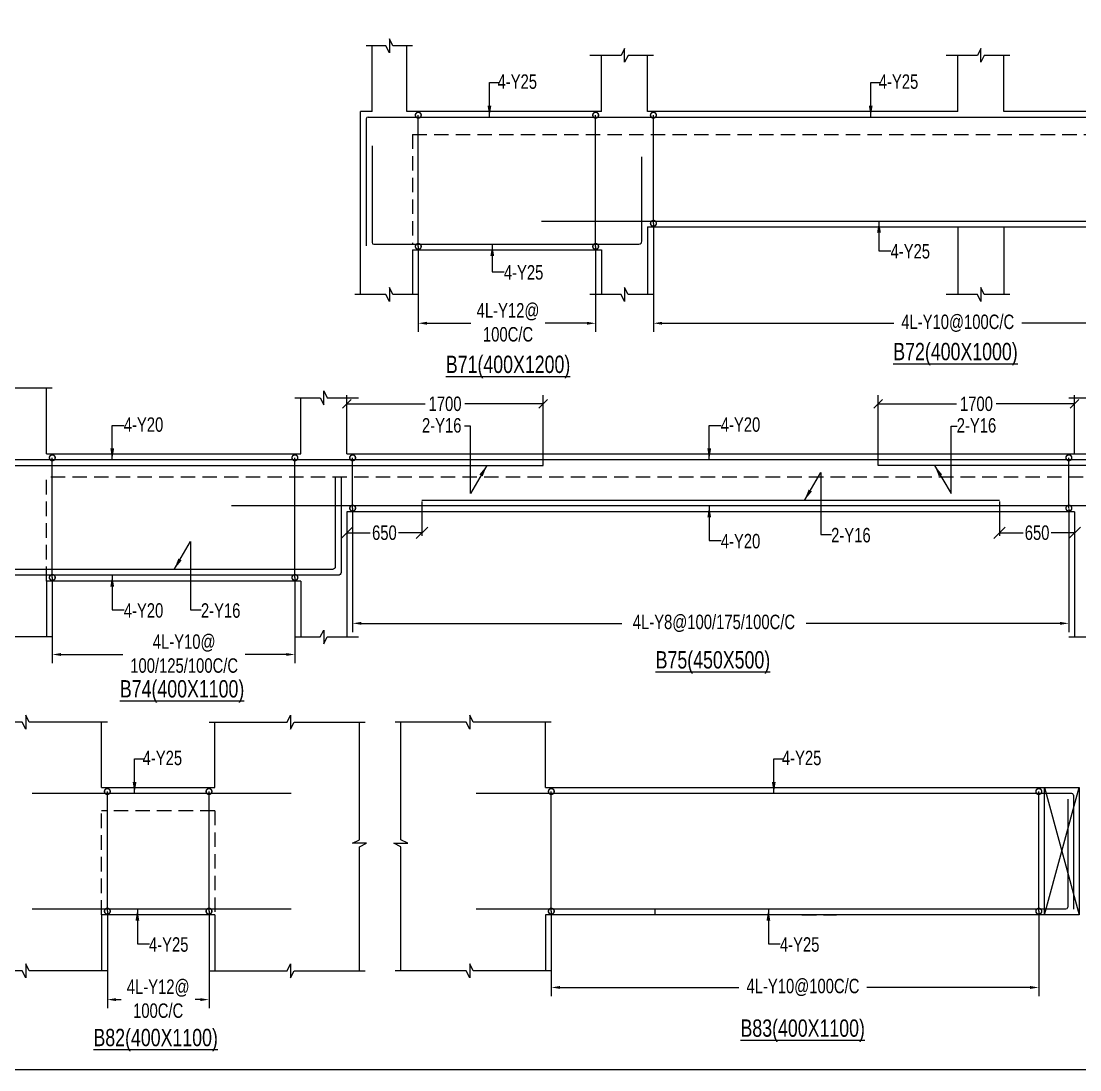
# Model space of a CAD drawing. Header units: millimetres. Extents: x 31347440 to 31744305, y -21457036 to -21063618.
# Drawn here: x 31663781 to 31672945, y -21150568 to -21141489 of the extents above; entities that cross this region are included whole.
import ezdxf

# ---------------------------------------------------------------- set-up
doc = ezdxf.new("R2010")
doc.units = ezdxf.units.MM
doc.header["$LTSCALE"] = 1000
doc.header["$MEASUREMENT"] = 0
doc.header["$PDMODE"] = 3
for name, pattern in [('CONTINOUS', [0]), ('CONTINU', [0]), ('HIDDEN', [0.375, 0.25, -0.125])]:
    doc.linetypes.add(name, pattern=pattern)
for name, color, linetype in [('-S-ARROW', 253, 'Continuous'), ('-S-MISC', 8, 'Continuous'), ('-S-STIRRUPS DIM', 6, 'Continuous'), ('-S-STIRUP', 11, 'Continuous'), ('-STR-BEAM', 7, 'CONTINU'), ('-STR-COLUMN', 5, 'HIDDEN'), ('-STR-REINF', 3, 'Continuous'), ('-STR-RF-DIM', 8, 'CONTINOUS'), ('-STR-TEXT', 6, 'Continuous'), ('SEC TEXT', 9, 'Continuous'), ('SLAB LINE', 254, 'HIDDEN')]:
    doc.layers.add(name, color=color, linetype=linetype)
doc.styles.add('BEAM-LS', font='romans.shx', dxfattribs={"width": 0.8})
doc.styles.add('SOBHA', font='swisscl.ttf')
doc.styles.add('sobha.sed', font='swisscl.ttf')
doc.dimstyles.new('S-50', dxfattribs={"dimscale": 50, "dimtxt": 2.5, "dimasz": 2, "dimexe": 0.5, "dimexo": 0.25, "dimgap": 0.25, "dimtad": 0, "dimdec": 0, "dimrnd": 0.0005, "dimzin": 0, "dimdsep": 46, "dimtxsty": 'sobha.sed', "dimblk": 'OBLIQUE', "dimcen": 0.09, "dimclrd": 8, "dimclre": 8, "dimclrt": 6, "dimadec": 0, "dimazin": 0, "dimtfac": 1, "dimtdec": 0, "dimtofl": 0, "dimtmove": 2, "dimatfit": 3, "dimfxl": 0.18, "dimtolj": 1, "dimtzin": 0, "dimlwd": -1, "dimlwe": -1, "dimarcsym": 0})
doc.dimstyles.new('S-DIM50', dxfattribs={"dimscale": 50, "dimtxt": 2.5, "dimasz": 1.5, "dimexe": 1.5, "dimexo": 1, "dimgap": 0.5, "dimtad": 0, "dimdec": 0, "dimzin": 0, "dimdsep": 46, "dimtxsty": 'SOBHA', "dimcen": 0.09, "dimclrd": 256, "dimclre": 256, "dimclrt": 6, "dimadec": 5, "dimazin": 0, "dimtfac": 1, "dimtdec": 0, "dimtofl": 0, "dimtmove": 0, "dimatfit": 3, "dimfxl": 0.18, "dimtolj": 1, "dimtzin": 0, "dimlwd": -1, "dimlwe": -1, "dimarcsym": 0})
doc.dimstyles.new('STIRUP', dxfattribs={"dimscale": 50, "dimtxt": 2.5, "dimasz": 2.2, "dimexe": 0, "dimexo": 0, "dimgap": 0.5, "dimtad": 0, "dimdec": 0, "dimzin": 0, "dimdsep": 46, "dimtxsty": 'BEAM-LS', "dimblk": 'DOTSMALL', "dimcen": 0.09, "dimclrd": 256, "dimclre": 256, "dimclrt": 256, "dimadec": 5, "dimazin": 0, "dimtfac": 1, "dimtdec": 0, "dimtofl": 0, "dimtmove": 0, "dimatfit": 3, "dimldrblk": 'DOTSMALL', "dimfxl": 0, "dimfxlon": 1, "dimtolj": 1, "dimtzin": 0, "dimlwd": -1, "dimlwe": -1, "dimarcsym": 0})

# ---------------------------------------------------------------- blocks, each defined once
blk = doc.blocks.new('*D77')
at = {"layer": '-STR-RF-DIM', "transparency": 16777216}
for p, q in [((31667218.7, -21143439.7), (31667218.7, -21144179.6)), ((31668754.1, -21143439.7), (31668754.1, -21144179.6)), ((31667293.7, -21144104.6), (31667674.4, -21144104.6)), ((31668679.1, -21144104.6), (31668317.3, -21144104.6))]:
    blk.add_line(p, q, dxfattribs=at)
for points in [[(31667293.7, -21144092.1), (31667293.7, -21144117.1), (31667218.7, -21144104.6)], [(31668679.1, -21144092.1), (31668679.1, -21144117.1), (31668754.1, -21144104.6)]]:
    blk.add_solid(points, dxfattribs=at)
at = {"layer": 'Defpoints', "color": 0, "transparency": 16777216}
for p in [(31667218.7, -21143439.7, 178586.6), (31668754.1, -21143439.7, 178586.6), (31667218.7, -21144104.6)]:
    blk.add_point(p, dxfattribs=at)
at = {"layer": '-STR-RF-DIM', "color": 6, "transparency": 16777216, "char_height": 125, "attachment_point": 5, "style": 'SOBHA'}
for s, insert in [('\\A1;4L-Y12@', (31667995.8, -21144005.4)), ('\\A1;100C/C', (31667995.8, -21144201.1))]:
    blk.add_mtext(s, dxfattribs=dict(at, insert=insert))
blk = doc.blocks.new('_OBLIQUE')
at = {"color": 0, "linetype": 'ByBlock'}
blk.add_line((-0.5, -0.5), (0.5, 0.5), dxfattribs=at)
blk = doc.blocks.new('_DotSmall')
at = {"color": 0, "linetype": 'ByBlock', "const_width": 0.5}
blk.add_lwpolyline([(-0.0625, 0, 1), (0.0625, 0, 1)], format="xyb", close=True, dxfattribs=at)
blk = doc.blocks.new('*D78')
at = {"layer": '-S-STIRUP', "ltscale": 100, "transparency": 16777216}
blk.add_line((31667218.7, -21143439.7), (31667218.7, -21142303), dxfattribs=at)
at = {"layer": 'Defpoints', "color": 0, "linetype": 'CONTINU', "ltscale": 100, "transparency": 16777216}
for p in [(31667218.7, -21142303), (31667218.7, -21142303), (31667218.7, -21143439.7)]:
    blk.add_point(p, dxfattribs=at)
at = {"layer": '-S-STIRUP', "linetype": 'CONTINU', "ltscale": 100, "transparency": 16777216, "xscale": 100, "yscale": 100, "zscale": 100}
for p, rotation in [((31667218.7, -21142303), 90), ((31667218.7, -21143439.7), 270)]:
    blk.add_blockref('_DotSmall', p, dxfattribs=dict(at, rotation=rotation))
blk = doc.blocks.new('*D79')
at = {"layer": '-S-STIRUP', "ltscale": 100, "transparency": 16777216}
blk.add_line((31668754.1, -21143439.7), (31668754.1, -21142303), dxfattribs=at)
at = {"layer": 'Defpoints', "color": 0, "linetype": 'CONTINU', "ltscale": 100, "transparency": 16777216}
for p in [(31668754.1, -21142303), (31668754.1, -21142303), (31668754.1, -21143439.7)]:
    blk.add_point(p, dxfattribs=at)
at = {"layer": '-S-STIRUP', "linetype": 'CONTINU', "ltscale": 100, "transparency": 16777216, "xscale": 100, "yscale": 100, "zscale": 100}
for p, rotation in [((31668754.1, -21142303), 90), ((31668754.1, -21143439.7), 270)]:
    blk.add_blockref('_DotSmall', p, dxfattribs=dict(at, rotation=rotation))
blk = doc.blocks.new('*D80')
at = {"layer": '-STR-RF-DIM', "transparency": 16777216}
for p, q in [((31669254.1, -21143239.7), (31669254.1, -21144179.6)), ((31675088.5, -21143239.7), (31675088.5, -21144179.6)), ((31669329.1, -21144104.6), (31671334.5, -21144104.6)), ((31675013.5, -21144104.6), (31672442.5, -21144104.6))]:
    blk.add_line(p, q, dxfattribs=at)
for points in [[(31669329.1, -21144092.1), (31669329.1, -21144117.1), (31669254.1, -21144104.6)], [(31675013.5, -21144092.1), (31675013.5, -21144117.1), (31675088.5, -21144104.6)]]:
    blk.add_solid(points, dxfattribs=at)
at = {"layer": 'Defpoints', "color": 0, "transparency": 16777216}
for p in [(31669254.1, -21143239.7, 178586.6), (31675088.5, -21143239.7, 178586.6), (31675088.5, -21144104.6)]:
    blk.add_point(p, dxfattribs=at)
at = {"layer": '-STR-RF-DIM', "color": 6, "transparency": 16777216, "insert": (31671888.5, -21144104.6), "char_height": 125, "attachment_point": 5, "style": 'SOBHA'}
blk.add_mtext('\\A1;4L-Y10@100C/C', dxfattribs=at)
blk = doc.blocks.new('*D81')
at = {"layer": '-S-STIRUP', "ltscale": 100, "transparency": 16777216}
blk.add_line((31669254.1, -21143239.7), (31669254.1, -21142303), dxfattribs=at)
at = {"layer": 'Defpoints', "color": 0, "linetype": 'CONTINU', "ltscale": 100, "transparency": 16777216}
for p in [(31669254.1, -21142303), (31669254.1, -21142303), (31669254.1, -21143239.7)]:
    blk.add_point(p, dxfattribs=at)
at = {"layer": '-S-STIRUP', "linetype": 'CONTINU', "ltscale": 100, "transparency": 16777216, "xscale": 100, "yscale": 100, "zscale": 100}
for p, rotation in [((31669254.1, -21142303), 90), ((31669254.1, -21143239.7), 270)]:
    blk.add_blockref('_DotSmall', p, dxfattribs=dict(at, rotation=rotation))
blk = doc.blocks.new('*D86')
at = {"layer": '-STR-RF-DIM', "transparency": 16777216}
for p, q in [((31666650.5, -21145705.7), (31666650.5, -21146777.6)), ((31672849.5, -21145711.9), (31672849.5, -21146777.6)), ((31666725.5, -21146702.6), (31668980.5, -21146702.6)), ((31672774.5, -21146702.6), (31670575.8, -21146702.6))]:
    blk.add_line(p, q, dxfattribs=at)
for points in [[(31666725.5, -21146690.1), (31666725.5, -21146715.1), (31666650.5, -21146702.6)], [(31672774.5, -21146690.1), (31672774.5, -21146715.1), (31672849.5, -21146702.6)]]:
    blk.add_solid(points, dxfattribs=at)
at = {"layer": 'Defpoints', "color": 0, "transparency": 16777216}
for p in [(31666650.5, -21145705.7, 178586.6), (31672849.5, -21145711.9, 178586.6), (31666650.5, -21146702.6)]:
    blk.add_point(p, dxfattribs=at)
at = {"layer": '-STR-RF-DIM', "color": 6, "transparency": 16777216, "insert": (31669778.1, -21146702.6), "char_height": 125, "attachment_point": 5, "style": 'SOBHA'}
blk.add_mtext('\\A1;4L-Y8@100/175/100C/C', dxfattribs=at)
blk = doc.blocks.new('*D88')
at = {"layer": '-S-STIRUP', "ltscale": 100, "transparency": 16777216}
blk.add_line((31666650.5, -21145705.7), (31666650.5, -21145269), dxfattribs=at)
at = {"layer": 'Defpoints', "color": 0, "linetype": 'CONTINU', "ltscale": 100, "transparency": 16777216}
for p in [(31666650.5, -21145269), (31666650.5, -21145269), (31666650.5, -21145705.7)]:
    blk.add_point(p, dxfattribs=at)
at = {"layer": '-S-STIRUP', "linetype": 'CONTINU', "ltscale": 100, "transparency": 16777216, "xscale": 100, "yscale": 100, "zscale": 100}
for p, rotation in [((31666650.5, -21145269), 90), ((31666650.5, -21145705.7), 270)]:
    blk.add_blockref('_DotSmall', p, dxfattribs=dict(at, rotation=rotation))
blk = doc.blocks.new('*D89')
at = {"layer": '-STR-RF-DIM', "transparency": 16777216}
for p, q in [((31664050.5, -21146305.7), (31664050.5, -21147047.1)), ((31666150.5, -21146305.7), (31666150.5, -21147047.1)), ((31664125.5, -21146972.1), (31664662.2, -21146972.1)), ((31666075.5, -21146972.1), (31665721.5, -21146972.1))]:
    blk.add_line(p, q, dxfattribs=at)
for points in [[(31664125.5, -21146959.6), (31664125.5, -21146984.6), (31664050.5, -21146972.1)], [(31666075.5, -21146959.6), (31666075.5, -21146984.6), (31666150.5, -21146972.1)]]:
    blk.add_solid(points, dxfattribs=at)
at = {"layer": 'Defpoints', "color": 0, "transparency": 16777216}
for p in [(31664050.5, -21146305.7, 178586.6), (31666150.5, -21146305.7, 178586.6), (31666150.5, -21146972.1)]:
    blk.add_point(p, dxfattribs=at)
at = {"layer": '-STR-RF-DIM', "color": 6, "transparency": 16777216, "char_height": 125, "attachment_point": 5, "style": 'SOBHA'}
for s, insert in [('\\A1;4L-Y10@', (31665191.9, -21146873)), ('\\A1;100/125/100C/C', (31665191.9, -21147068.7))]:
    blk.add_mtext(s, dxfattribs=dict(at, insert=insert))
blk = doc.blocks.new('*D90')
at = {"layer": '-S-STIRUP', "ltscale": 100, "transparency": 16777216}
blk.add_line((31666150.5, -21146305.7), (31666150.5, -21145269), dxfattribs=at)
at = {"layer": 'Defpoints', "color": 0, "linetype": 'CONTINU', "ltscale": 100, "transparency": 16777216}
for p in [(31666150.5, -21145269), (31666150.5, -21145269), (31666150.5, -21146305.7)]:
    blk.add_point(p, dxfattribs=at)
at = {"layer": '-S-STIRUP', "linetype": 'CONTINU', "ltscale": 100, "transparency": 16777216, "xscale": 100, "yscale": 100, "zscale": 100}
for p, rotation in [((31666150.5, -21145269), 90), ((31666150.5, -21146305.7), 270)]:
    blk.add_blockref('_DotSmall', p, dxfattribs=dict(at, rotation=rotation))
blk = doc.blocks.new('*D91')
at = {"layer": '-S-STIRUP', "ltscale": 100, "transparency": 16777216}
blk.add_line((31664050.5, -21146305.7), (31664050.5, -21145269), dxfattribs=at)
at = {"layer": 'Defpoints', "color": 0, "linetype": 'CONTINU', "ltscale": 100, "transparency": 16777216}
for p in [(31664050.5, -21145269), (31664050.5, -21145269), (31664050.5, -21146305.7)]:
    blk.add_point(p, dxfattribs=at)
at = {"layer": '-S-STIRUP', "linetype": 'CONTINU', "ltscale": 100, "transparency": 16777216, "xscale": 100, "yscale": 100, "zscale": 100}
for p, rotation in [((31664050.5, -21145269), 90), ((31664050.5, -21146305.7), 270)]:
    blk.add_blockref('_DotSmall', p, dxfattribs=dict(at, rotation=rotation))
blk = doc.blocks.new('*D92')
at = {"layer": '-S-STIRUP', "ltscale": 100, "transparency": 16777216}
blk.add_line((31672850.5, -21145705.7), (31672850.5, -21145269), dxfattribs=at)
at = {"layer": 'Defpoints', "color": 0, "linetype": 'CONTINU', "ltscale": 100, "transparency": 16777216}
for p in [(31672850.5, -21145269), (31672850.5, -21145269), (31672850.5, -21145705.7)]:
    blk.add_point(p, dxfattribs=at)
at = {"layer": '-S-STIRUP', "linetype": 'CONTINU', "ltscale": 100, "transparency": 16777216, "xscale": 100, "yscale": 100, "zscale": 100}
for p, rotation in [((31672850.5, -21145269), 90), ((31672850.5, -21145705.7), 270)]:
    blk.add_blockref('_DotSmall', p, dxfattribs=dict(at, rotation=rotation))
blk = doc.blocks.new('*D110')
at = {"layer": '-STR-RF-DIM', "transparency": 16777216}
for p, q in [((31664527, -21149194.9), (31664527, -21150034.8)), ((31665407, -21149194.9), (31665407, -21150034.8)), ((31664602, -21149959.8), (31664645.5, -21149959.8)), ((31665332, -21149959.8), (31665288.5, -21149959.8))]:
    blk.add_line(p, q, dxfattribs=at)
for points in [[(31664602, -21149947.3), (31664602, -21149972.3), (31664527, -21149959.8)], [(31665332, -21149947.3), (31665332, -21149972.3), (31665407, -21149959.8)]]:
    blk.add_solid(points, dxfattribs=at)
at = {"layer": 'Defpoints', "color": 0, "transparency": 16777216}
for p in [(31664527, -21149194.9, 178586.6), (31665407, -21149194.9, 178586.6), (31665407, -21149959.8)]:
    blk.add_point(p, dxfattribs=at)
at = {"layer": '-STR-RF-DIM', "color": 6, "transparency": 16777216, "char_height": 125, "attachment_point": 5, "style": 'SOBHA'}
for s, insert in [('\\A1;4L-Y12@', (31664967, -21149860.6)), ('\\A1;100C/C', (31664967, -21150056.3))]:
    blk.add_mtext(s, dxfattribs=dict(at, insert=insert))
blk = doc.blocks.new('*D111')
at = {"layer": '-S-STIRUP', "ltscale": 100, "transparency": 16777216}
blk.add_line((31665407, -21149194.9), (31665407, -21148158.1), dxfattribs=at)
at = {"layer": 'Defpoints', "color": 0, "linetype": 'CONTINU', "ltscale": 100, "transparency": 16777216}
for p in [(31665407, -21148158.1), (31665407, -21148158.1), (31665407, -21149194.9, 0)]:
    blk.add_point(p, dxfattribs=at)
at = {"layer": '-S-STIRUP', "linetype": 'CONTINU', "ltscale": 100, "transparency": 16777216, "xscale": 100, "yscale": 100, "zscale": 100}
for p, rotation in [((31665407, -21148158.1), 90), ((31665407, -21149194.9), 270)]:
    blk.add_blockref('_DotSmall', p, dxfattribs=dict(at, rotation=rotation))
blk = doc.blocks.new('*D112')
at = {"layer": '-S-STIRUP', "ltscale": 100, "transparency": 16777216}
blk.add_line((31664527, -21149194.9), (31664527, -21148158.1), dxfattribs=at)
at = {"layer": 'Defpoints', "color": 0, "linetype": 'CONTINU', "ltscale": 100, "transparency": 16777216}
for p in [(31664527, -21148158.1), (31664527, -21148158.1), (31664527, -21149194.9, 0)]:
    blk.add_point(p, dxfattribs=at)
at = {"layer": '-S-STIRUP', "linetype": 'CONTINU', "ltscale": 100, "transparency": 16777216, "xscale": 100, "yscale": 100, "zscale": 100}
for p, rotation in [((31664527, -21148158.1), 90), ((31664527, -21149194.9), 270)]:
    blk.add_blockref('_DotSmall', p, dxfattribs=dict(at, rotation=rotation))
blk = doc.blocks.new('*D113')
at = {"layer": '-STR-RF-DIM', "transparency": 16777216}
for p, q in [((31668370.2, -21149194.9), (31668370.2, -21149929.8)), ((31672590.2, -21149194.9), (31672590.2, -21149929.8)), ((31668445.2, -21149854.8), (31669994.5, -21149854.8)), ((31672515.2, -21149854.8), (31671102.6, -21149854.8))]:
    blk.add_line(p, q, dxfattribs=at)
for points in [[(31668445.2, -21149842.3), (31668445.2, -21149867.3), (31668370.2, -21149854.8)], [(31672515.2, -21149842.3), (31672515.2, -21149867.3), (31672590.2, -21149854.8)]]:
    blk.add_solid(points, dxfattribs=at)
at = {"layer": 'Defpoints', "color": 0, "transparency": 16777216}
for p in [(31668370.2, -21149194.9, 0), (31672590.2, -21149194.9, 0), (31672590.2, -21149854.8)]:
    blk.add_point(p, dxfattribs=at)
at = {"layer": '-STR-RF-DIM', "color": 6, "transparency": 16777216, "insert": (31670548.6, -21149854.8), "char_height": 125, "attachment_point": 5, "style": 'SOBHA'}
blk.add_mtext('\\A1;4L-Y10@100C/C', dxfattribs=at)
blk = doc.blocks.new('*D114')
at = {"layer": '-S-STIRUP', "ltscale": 100, "transparency": 16777216}
blk.add_line((31668370.2, -21149194.9), (31668370.2, -21148158.1), dxfattribs=at)
at = {"layer": 'Defpoints', "color": 0, "linetype": 'CONTINU', "ltscale": 100, "transparency": 16777216}
for p in [(31668370.2, -21148158.1), (31668370.2, -21148158.1), (31668370.2, -21149194.9, 0)]:
    blk.add_point(p, dxfattribs=at)
at = {"layer": '-S-STIRUP', "linetype": 'CONTINU', "ltscale": 100, "transparency": 16777216, "xscale": 100, "yscale": 100, "zscale": 100}
for p, rotation in [((31668370.2, -21148158.1), 90), ((31668370.2, -21149194.9), 270)]:
    blk.add_blockref('_DotSmall', p, dxfattribs=dict(at, rotation=rotation))
blk = doc.blocks.new('*D115')
at = {"layer": '-S-STIRUP', "ltscale": 100, "transparency": 16777216}
blk.add_line((31672590.2, -21149194.9), (31672590.2, -21148158.1), dxfattribs=at)
at = {"layer": 'Defpoints', "color": 0, "linetype": 'CONTINU', "ltscale": 100, "transparency": 16777216}
for p in [(31672590.2, -21148158.1), (31672590.2, -21148158.1), (31672590.2, -21149194.9, 0)]:
    blk.add_point(p, dxfattribs=at)
at = {"layer": '-S-STIRUP', "linetype": 'CONTINU', "ltscale": 100, "transparency": 16777216, "xscale": 100, "yscale": 100, "zscale": 100}
for p, rotation in [((31672590.2, -21148158.1), 90), ((31672590.2, -21149194.9), 270)]:
    blk.add_blockref('_DotSmall', p, dxfattribs=dict(at, rotation=rotation))
blk = doc.blocks.new('*D332')
at = {"layer": '-S-STIRRUPS DIM', "color": 251, "transparency": 16777216}
for p, q in [((31671200.5, -21145336), (31671200.5, -21144727.6)), ((31672900.5, -21145236), (31672900.5, -21144727.6))]:
    blk.add_line(p, q, dxfattribs=at)
at = {"layer": '-S-STIRRUPS DIM', "color": 8, "transparency": 16777216}
for p, q in [((31671200.5, -21144802.6), (31671878.6, -21144802.6)), ((31672900.5, -21144802.6), (31672222.4, -21144802.6))]:
    blk.add_line(p, q, dxfattribs=at)
at = {"layer": 'Defpoints', "color": 0, "transparency": 16777216}
for p in [(31672900.5, -21144802.6), (31672900.5, -21145236, 0), (31671200.5, -21145336, 0)]:
    blk.add_point(p, dxfattribs=at)
at = {"layer": '-S-STIRRUPS DIM', "color": 8, "transparency": 16777216, "xscale": 75, "yscale": 75, "zscale": 75, "rotation": 180}
blk.add_blockref('_OBLIQUE', (31671200.5, -21144802.6), dxfattribs=at)
at = {"layer": '-S-STIRRUPS DIM', "color": 8, "transparency": 16777216, "xscale": 75, "yscale": 75, "zscale": 75}
blk.add_blockref('_OBLIQUE', (31672900.5, -21144802.6), dxfattribs=at)
at = {"layer": '-S-STIRRUPS DIM', "color": 6, "transparency": 16777216, "insert": (31672050.5, -21144802.6), "char_height": 125, "attachment_point": 5, "style": 'sobha.sed'}
blk.add_mtext('\\A1;1700', dxfattribs=at)
blk = doc.blocks.new('*D503')
at = {"layer": '-S-STIRRUPS DIM', "color": 251, "transparency": 16777216}
for p, q in [((31666600.5, -21145236), (31666600.5, -21144727.6)), ((31668300.5, -21145336), (31668300.5, -21144727.6))]:
    blk.add_line(p, q, dxfattribs=at)
at = {"layer": '-S-STIRRUPS DIM', "color": 8, "transparency": 16777216}
for p, q in [((31666600.5, -21144802.6), (31667278.5, -21144802.6)), ((31668300.5, -21144802.6), (31667622.4, -21144802.6))]:
    blk.add_line(p, q, dxfattribs=at)
at = {"layer": 'Defpoints', "color": 0, "transparency": 16777216}
for p in [(31666600.5, -21144802.6), (31666600.5, -21145236, 0), (31668300.5, -21145336, 0)]:
    blk.add_point(p, dxfattribs=at)
at = {"layer": '-S-STIRRUPS DIM', "color": 8, "transparency": 16777216, "xscale": 75, "yscale": 75, "zscale": 75, "rotation": 180}
blk.add_blockref('_OBLIQUE', (31666600.5, -21144802.6), dxfattribs=at)
at = {"layer": '-S-STIRRUPS DIM', "color": 8, "transparency": 16777216, "xscale": 75, "yscale": 75, "zscale": 75}
blk.add_blockref('_OBLIQUE', (31668300.5, -21144802.6), dxfattribs=at)
at = {"layer": '-S-STIRRUPS DIM', "color": 6, "transparency": 16777216, "insert": (31667450.5, -21144802.6), "char_height": 125, "attachment_point": 5, "style": 'sobha.sed'}
blk.add_mtext('\\A1;1700', dxfattribs=at)
blk = doc.blocks.new('*D504')
at = {"color": 8, "transparency": 16777216}
for p, q in [((31667250.4, -21145648.5), (31667250.4, -21145943.5)), ((31666600.5, -21145748.5), (31666600.5, -21145943.5)), ((31666600.5, -21145918.5), (31666803.5, -21145918.5)), ((31667250.4, -21145918.5), (31667047.4, -21145918.5))]:
    blk.add_line(p, q, dxfattribs=at)
at = {"layer": 'Defpoints', "color": 0, "transparency": 16777216}
for p in [(31667250.4, -21145636, 0), (31666600.5, -21145736, 0), (31667250.4, -21145918.5)]:
    blk.add_point(p, dxfattribs=at)
at = {"color": 8, "transparency": 16777216, "xscale": 100, "yscale": 100, "zscale": 100, "rotation": 180}
blk.add_blockref('_OBLIQUE', (31666600.5, -21145918.5), dxfattribs=at)
at = {"color": 8, "transparency": 16777216, "xscale": 100, "yscale": 100, "zscale": 100}
blk.add_blockref('_OBLIQUE', (31667250.4, -21145918.5), dxfattribs=at)
at = {"color": 6, "transparency": 16777216, "insert": (31666925.4, -21145918.5), "char_height": 125, "attachment_point": 5, "style": 'sobha.sed'}
blk.add_mtext('\\A1;650', dxfattribs=at)
blk = doc.blocks.new('*D505')
at = {"color": 8, "transparency": 16777216}
for p, q in [((31672250.3, -21145648.5), (31672250.3, -21145943.5)), ((31672900.5, -21145748.5), (31672900.5, -21145943.5)), ((31672250.3, -21145918.5), (31672453.5, -21145918.5)), ((31672900.5, -21145918.5), (31672697.3, -21145918.5))]:
    blk.add_line(p, q, dxfattribs=at)
at = {"layer": 'Defpoints', "color": 0, "transparency": 16777216}
for p in [(31672250.3, -21145636, 0), (31672900.5, -21145736, 0), (31672250.3, -21145918.5)]:
    blk.add_point(p, dxfattribs=at)
at = {"color": 8, "transparency": 16777216, "xscale": 100, "yscale": 100, "zscale": 100, "rotation": 180}
blk.add_blockref('_OBLIQUE', (31672250.3, -21145918.5), dxfattribs=at)
at = {"color": 8, "transparency": 16777216, "xscale": 100, "yscale": 100, "zscale": 100}
blk.add_blockref('_OBLIQUE', (31672900.5, -21145918.5), dxfattribs=at)
at = {"color": 6, "transparency": 16777216, "insert": (31672575.4, -21145918.5), "char_height": 125, "attachment_point": 5, "style": 'sobha.sed'}
blk.add_mtext('\\A1;650', dxfattribs=at)

msp = doc.modelspace()

# ---------------------------------------------------------------- linework, layer by layer
at = {"layer": '-S-MISC', "linetype": 'ByBlock', "ltscale": 1000, "elevation": 0}
for points in [[(31667168.7, -21141701.8), (31666998.6, -21141701.8), (31666968.8, -21141642.1), (31666968.8, -21141762.3), (31666938.9, -21141701.8), (31666768.8, -21141701.8)], [(31669254.1, -21141785.4), (31669034.1, -21141785.4), (31669004.2, -21141845.1), (31669004.2, -21141724.9), (31668974.4, -21141785.4), (31668704, -21141785.4)], [(31672338.5, -21141785.4), (31672118.4, -21141785.4), (31672088.6, -21141845.1), (31672088.6, -21141724.9), (31672058.7, -21141785.4), (31671788.3, -21141785.4)], [(31667218.7, -21143854.6), (31666998.6, -21143854.6), (31666968.8, -21143794.9), (31666968.8, -21143915.1), (31666938.9, -21143854.6), (31666668.5, -21143854.6)], [(31669254.1, -21143854.6), (31669034.1, -21143854.6), (31669004.2, -21143794.9), (31669004.2, -21143915.1), (31668974.4, -21143854.6), (31668704, -21143854.6)], [(31672338.5, -21143854.6), (31672118.4, -21143854.6), (31672088.6, -21143794.9), (31672088.6, -21143915.1), (31672058.7, -21143854.6), (31671788.3, -21143854.6)], [(31664050.5, -21144667.8), (31663374, -21144667.8), (31663344.1, -21144608.2), (31663344.1, -21144728.3), (31663314.3, -21144667.8), (31662698.1, -21144668.1)], [(31666150.5, -21144751.4), (31666370.5, -21144751.4), (31666400.4, -21144811.1), (31666400.4, -21144690.9), (31666430.2, -21144751.4), (31666700.6, -21144751.4)], [(31672850.5, -21144751.4), (31673120.6, -21144751.4), (31673150.5, -21144811.1), (31673150.5, -21144690.9), (31673180.3, -21144751.4), (31673500.7, -21144751.4)], [(31664050.3, -21146820.6), (31663374, -21146820.6), (31663344.1, -21146760.9), (31663344.1, -21146881.1), (31663314.3, -21146820.6), (31662698.1, -21146820.8)], [(31666150.5, -21146820.6), (31666370.5, -21146820.6), (31666400.4, -21146760.9), (31666400.4, -21146881.1), (31666430.2, -21146820.6), (31666700.6, -21146820.6)], [(31672850.5, -21146820.6), (31673120.6, -21146820.6), (31673150.5, -21146760.9), (31673150.5, -21146881.1), (31673180.3, -21146820.6), (31673500.7, -21146820.6)], [(31664527, -21147556.9), (31663850.5, -21147556.9), (31663820.6, -21147497.3), (31663820.6, -21147617.5), (31663790.8, -21147556.9), (31663174.6, -21147557.2)], [(31665407, -21147556.9), (31666083.5, -21147556.9), (31666113.4, -21147497.3), (31666113.4, -21147617.5), (31666143.2, -21147556.9), (31666759.4, -21147557.2)], [(31666709.4, -21149709.7), (31666710.1, -21148635.9), (31666769.8, -21148606), (31666649.6, -21148606), (31666710.1, -21148576.1), (31666709.6, -21147556.9)], [(31667067.8, -21149709.7), (31667067.1, -21148635.9), (31667007.4, -21148606), (31667127.6, -21148606), (31667067.1, -21148576.1), (31667067.6, -21147556.9)], [(31668370.2, -21147556.9), (31667693.7, -21147556.9), (31667663.8, -21147497.3), (31667663.8, -21147617.5), (31667634, -21147556.9), (31667017.8, -21147557.2)], [(31664525.4, -21149709.7), (31663850.5, -21149709.7), (31663820.6, -21149650.1), (31663820.6, -21149770.2), (31663790.8, -21149709.7), (31663174.6, -21149710)], [(31665408.6, -21149709.7), (31666083.5, -21149709.7), (31666113.4, -21149650.1), (31666113.4, -21149770.2), (31666143.2, -21149709.7), (31666759.4, -21149710)], [(31668368.6, -21149709.7), (31667693.7, -21149709.7), (31667663.8, -21149650.1), (31667663.8, -21149770.2), (31667634, -21149709.7), (31667017.8, -21149710)]]:
    msp.add_lwpolyline(points, dxfattribs=at)
at = {"layer": '-STR-BEAM'}
for p, q in [((31668804.1, -21142270, 0), (31667118.8, -21142270, 0)), ((31671888.5, -21142270, 0), (31669204.1, -21142270, 0)), ((31675138.5, -21142270, 0), (31672288.5, -21142270, 0)), ((31664000.5, -21145236, 0), (31666200.5, -21145236, 0)), ((31666600.5, -21145236, 0), (31675600.5, -21145236, 0)), ((31664477, -21148125.1, 0), (31665457, -21148125.1, 0)), ((31668320.2, -21148125.1, 0), (31672640.2, -21148125.1, 0)), ((31672640.2, -21149225.1, 0), (31672940.2, -21148125.1, 0)), ((31672640.2, -21148125.1, 0), (31672940.2, -21149225.1, 0))]:
    msp.add_line(p, q, dxfattribs=at)
at = {"layer": '-STR-BEAM', "elevation": 0}
for points in [[(31679606.4, -21150567.8), (31644306.4, -21150567.8), (31644306.4, -21121867.8), (31679606.4, -21121867.8)], [(31672640.2, -21148125.1), (31672940.2, -21148125.1), (31672940.2, -21149225.1), (31672640.2, -21149225.1)]]:
    msp.add_lwpolyline(points, close=True, dxfattribs=at)
for points in [[(31669204.1, -21143270), (31675138.5, -21143270)], [(31667168.7, -21143470), (31668804.1, -21143470)], [(31672900.5, -21145736), (31666600.5, -21145736)], [(31666200.5, -21146336), (31664000.5, -21146336)], [(31665457, -21149225.1), (31664477, -21149225.1)], [(31672700.5, -21149225.1), (31668320.2, -21149225.1)]]:
    msp.add_lwpolyline(points, dxfattribs=at)
at = {"layer": '-STR-COLUMN', "linetype": 'Continuous', "ltscale": 10}
for p, q in [((31666818.8, -21142270, 0), (31666818.8, -21141701.8, 0)), ((31667118.8, -21142270, 0), (31667118.8, -21141701.8, 0)), ((31668804.1, -21142270, 0), (31668804.1, -21141785.4, 0)), ((31669204.1, -21142270, 0), (31669204.1, -21141785.4, 0)), ((31671888.5, -21142270, 0), (31671888.5, -21141785.4, 0)), ((31672288.5, -21142270, 0), (31672288.5, -21141785.4, 0)), ((31666718.5, -21143854.6, 0), (31666718.5, -21142270, 0)), ((31666818.8, -21142270, 0), (31666718.5, -21142270, 0)), ((31669204.1, -21143270, 0), (31669204.1, -21143854.6, 0)), ((31671888.5, -21143270, 0), (31671888.5, -21143854.6, 0)), ((31672288.5, -21143270, 0), (31672288.5, -21143854.6, 0)), ((31667168.7, -21143470, 0), (31667168.7, -21143854.6, 0)), ((31668804.1, -21143470, 0), (31668804.1, -21143854.6, 0)), ((31664000.5, -21145236, 0), (31664000.5, -21144667.8, 0)), ((31666200.5, -21145236, 0), (31666200.5, -21144751.4, 0)), ((31666600.5, -21145236, 0), (31666600.5, -21144751.4, 0)), ((31672900.5, -21145236, 0), (31672900.5, -21144751.4, 0)), ((31666600.5, -21145736, 0), (31666600.5, -21146820.6, 0)), ((31672900.5, -21145736, 0), (31672900.5, -21146820.6, 0)), ((31664000.3, -21146336, 0), (31664000.3, -21146820.6, 0)), ((31666200.5, -21146336, 0), (31666200.5, -21146820.6, 0)), ((31664477, -21148125.1, 0), (31664477, -21147556.9, 0)), ((31665457, -21148125.1, 0), (31665457, -21147556.9, 0)), ((31668320.2, -21148125.1, 0), (31668320.2, -21147556.9, 0)), ((31664477, -21149225.1, 0), (31664477, -21149709.7, 0)), ((31665457, -21149225.1, 0), (31665457, -21149709.7, 0)), ((31668320.2, -21149225.1, 0), (31668320.2, -21149709.7, 0))]:
    msp.add_line(p, q, dxfattribs=at)
at = {"layer": '-STR-REINF', "ltscale": 10}
for p, q in [((31666768.8, -21142335, 0), (31666768.8, -21143434.8, 0)), ((31666783.8, -21142320, 0), (31678804.3, -21142319.6, 0)), ((31666818.8, -21142567.5, 0), (31666818.8, -21143405, 0)), ((31676200.5, -21145286, 0), (31663400.3, -21145286, 0)), ((31663414.1, -21145336, 0), (31668300.5, -21145336, 0)), ((31676200.5, -21145336, 0), (31671200.5, -21145336, 0)), ((31666117.3, -21148175.1, 0), (31663877, -21148175.1, 0)), ((31672875.2, -21148175.1, 0), (31667720.2, -21148175.1, 0)), ((31672840.2, -21148225.1, 0), (31672840.2, -21149160.1, 0)), ((31672890.2, -21148190.1, 0), (31672890.2, -21149175.8, 0)), ((31663877, -21149175.1, 0), (31666117.3, -21149175.1, 0)), ((31667720.2, -21149175.1, 0), (31672825.2, -21149175.1, 0))]:
    msp.add_line(p, q, dxfattribs=at)
at = {"layer": '-STR-REINF', "ltscale": 10, "elevation": 0}
for points in [[(31666833.8, -21143420), (31669129.1, -21143420, 0.414214), (31669154.1, -21143395), (31669154.1, -21142664.4)], [(31666550.5, -21145440.3), (31666550.5, -21146261, -0.414214), (31666525.5, -21146286), (31663400.3, -21146286)], [(31666500.5, -21145440.3), (31666500.5, -21146211, -0.414214), (31666475.5, -21146236), (31663400.3, -21146236)]]:
    msp.add_lwpolyline(points, format="xyb", dxfattribs=at)
for points in [[(31668284.3, -21143220), (31678804.3, -21143219.6)], [(31667250.4, -21145636), (31672250.3, -21145636)], [(31673700.5, -21145686), (31665600.5, -21145686)]]:
    msp.add_lwpolyline(points, dxfattribs=at)
at = {"layer": '-STR-REINF', "ltscale": 10}
for centre, start, end in [((31666783.8, -21142335, 0), 90, 180), ((31666833.8, -21143405, 0), 180, 270), ((31672875.2, -21148190.1, 0), 0, 90), ((31672825.2, -21149160.1, 0), 270, 0)]:
    msp.add_arc(centre, 15, start, end, dxfattribs=at)
at = {"layer": 'SLAB LINE', "color": 8, "linetype": 'HIDDEN', "ltscale": 0.5}
for p, q in [((31667168.8, -21142470, 0), (31678388.5, -21142470, 0)), ((31667168.8, -21142470, 0), (31667168.8, -21143420, 0)), ((31675600.5, -21145436, 0), (31664000.3, -21145436, 0)), ((31664000.3, -21146336, 0), (31664000.3, -21145436, 0)), ((31665456.8, -21148325.1, 0), (31664477, -21148325.1, 0)), ((31664477, -21149225.1, 0), (31664477, -21148325.1, 0)), ((31665456.8, -21148325.1, 0), (31665456.8, -21149225.1, 0)), ((31669270.2, -21149225.1, 0), (31669270.2, -21149175.1, 0)), ((31670540.2, -21149225.1, 0), (31670840.2, -21149225.1, 0))]:
    msp.add_line(p, q, dxfattribs=at)

# ---------------------------------------------------------------- texts
at = {"layer": '-STR-TEXT', "color": 6, "style": 'SOBHA'}
for s, p in [('4-Y25', (31667904.7, -21142075.1, 0)), ('4-Y25', (31671205, -21142075.1, 0)), ('4-Y25', (31671306.7, -21143544, 0)), ('4-Y25', (31667959.4, -21143726.5, 0)), ('4-Y20', (31664669.4, -21145044.4, 0)), ('2-Y16', (31667250.6, -21145050.9, 0)), ('4-Y20', (31669837.4, -21145044.4, 0)), ('2-Y16', (31671879.6, -21145050.9, 0)), ('4-Y20', (31669837.4, -21146053.2, 0)), ('2-Y16', (31670792.7, -21146001.5, 0)), ('4-Y20', (31664669.4, -21146653.2, 0)), ('2-Y16', (31665337.2, -21146653.9, 0)), ('4-Y25', (31664832.5, -21147930.3, 0)), ('4-Y25', (31670366.2, -21147930.3, 0)), ('4-Y25', (31664887.2, -21149545.2, 0)), ('4-Y25', (31670349.3, -21149545.2, 0))]:
    msp.add_text(s, height=125, dxfattribs=at).set_placement(p)
at = {"layer": 'SEC TEXT', "color": 4, "linetype": 'ByBlock', "style": 'sobha.sed'}
for s, rotation, p in [('%%UB72(400X1000)', 359.98928, (31671330.6, -21144424.5, 0)), ('%%UB71(400X1200)', 0.01072, (31667457.4, -21144535.4, 0)), ('%%UB75(450X500)', 0.01072, (31669273.5, -21147093.4, 0)), ('%%UB74(400X1100)', 0.01072, (31664635.5, -21147344.4, 0)), ('%%UB83(400X1100)', 359.98928, (31670007.9, -21150281.5, 0)), ('%%UB82(400X1100)', 359.98928, (31664406.7, -21150363, 0))]:
    msp.add_text(s, height=150, rotation=rotation, dxfattribs=at).set_placement(p)

# ---------------------------------------------------------------- dimensions: what is measured, and where the dimension line sits
at = {"layer": '-S-STIRRUPS DIM'}
dim = msp.add_linear_dim(base=(31666600.5, -21144802.6, 0), p1=(31668300.5, -21145336, 0), p2=(31666600.5, -21145236, 0), angle=180, dimstyle='S-DIM50', override={"dimscale": 1, "dimtxt": 125, "dimasz": 75, "dimexe": 75, "dimexo": 0, "dimgap": 25, "dimrnd": 5, "dimtxsty": 'sobha.sed', "dimblk1": 'OBLIQUE', "dimblk2": 'OBLIQUE', "dimsah": 1, "dimcen": 4.5, "dimclrd": 8, "dimclre": 251, "dimfxl": 75}, dxfattribs=at)
dim.commit()
dim.dimension.update_dxf_attribs({"geometry": '*D503', "text_midpoint": (31667450.5, -21144802.6, 0)})
dim = msp.add_linear_dim(base=(31672900.5, -21144802.6, 0), p1=(31671200.5, -21145336, 0), p2=(31672900.5, -21145236, 0), dimstyle='S-DIM50', override={"dimscale": 1, "dimtxt": 125, "dimasz": 75, "dimexe": 75, "dimexo": 0, "dimgap": 25, "dimrnd": 5, "dimtxsty": 'sobha.sed', "dimblk1": 'OBLIQUE', "dimblk2": 'OBLIQUE', "dimsah": 1, "dimcen": 4.5, "dimclrd": 8, "dimclre": 251, "dimfxl": 75}, dxfattribs=at)
dim.commit()
dim.dimension.update_dxf_attribs({"geometry": '*D332', "text_midpoint": (31672050.5, -21144802.6, 0)})
at = {"layer": '-S-STIRUP', "linetype": 'CONTINU', "ltscale": 100}
for base, p1, p2, picture, middle in [((31667218.7, -21142303, 178586.6), (31667218.7, -21143439.7, 178586.6), (31667218.7, -21142303, 178586.6), '*D78', (31667218.7, -21142871.3, 178586.6)), ((31668754.1, -21142303, 178586.6), (31668754.1, -21143439.7, 178586.6), (31668754.1, -21142303, 178586.6), '*D79', (31668754.1, -21142871.3, 178586.6)), ((31669254.1, -21142303, 178586.6), (31669254.1, -21143239.7, 178586.6), (31669254.1, -21142303, 178586.6), '*D81', (31669254.1, -21142771.3, 178586.6)), ((31664050.5, -21145269, 178586.6), (31664050.5, -21146305.7, 178586.6), (31664050.5, -21145269, 178586.6), '*D91', (31664050.5, -21145787.4, 178586.6)), ((31666150.5, -21145269, 178586.6), (31666150.5, -21146305.7, 178586.6), (31666150.5, -21145269, 178586.6), '*D90', (31666150.5, -21145787.4, 178586.6)), ((31666650.5, -21145269, 178586.6), (31666650.5, -21145705.7, 178586.6), (31666650.5, -21145269, 178586.6), '*D88', (31666650.5, -21145487.4, 178586.6)), ((31672850.5, -21145269, 178586.6), (31672850.5, -21145705.7, 178586.6), (31672850.5, -21145269, 178586.6), '*D92', (31672850.5, -21145487.4, 178586.6)), ((31664527, -21148158.1, 178586.6), (31664527, -21149194.9, 178586.6), (31664527, -21148158.1, 178586.6), '*D112', (31664527, -21148676.5, 178586.6)), ((31665407, -21148158.1, 178586.6), (31665407, -21149194.9, 178586.6), (31665407, -21148158.1, 178586.6), '*D111', (31665407, -21148676.5, 178586.6)), ((31668370.2, -21148158.1, 0), (31668370.2, -21149194.9, 0), (31668370.2, -21148158.1, 0), '*D114', (31668370.2, -21148676.5, 0)), ((31672590.2, -21148158.1, 0), (31672590.2, -21149194.9, 0), (31672590.2, -21148158.1, 0), '*D115', (31672590.2, -21148676.5, 0))]:
    dim = msp.add_linear_dim(base=base, p1=p1, p2=p2, angle=90, text=' ', dimstyle='STIRUP', override={"dimasz": 2}, dxfattribs=at)
    dim.commit()
    dim.dimension.update_dxf_attribs({"geometry": picture, "text_midpoint": middle})
at = {"layer": '-STR-RF-DIM'}
for base, p1, p2, text, picture, middle in [((31675088.5, -21144104.6, 0), (31669254.1, -21143239.7, 178586.6), (31675088.5, -21143239.7, 178586.6), '4L-Y10@100C/C', '*D80', (31671888.5, -21144104.6, 0)), ((31666150.5, -21146972.1, 0), (31664050.5, -21146305.7, 178586.6), (31666150.5, -21146305.7, 178586.6), '4L-Y10@\\X100/125/100C/C', '*D89', (31665191.9, -21146972.1, 0)), ((31665407, -21149959.8, 0), (31664527, -21149194.9, 178586.6), (31665407, -21149194.9, 178586.6), '4L-Y12@\\X100C/C', '*D110', (31664967, -21149959.8, 0)), ((31672590.2, -21149854.8, 0), (31668370.2, -21149194.9, 0), (31672590.2, -21149194.9, 0), '4L-Y10@100C/C', '*D113', (31670548.6, -21149854.8, 0))]:
    dim = msp.add_linear_dim(base=base, p1=p1, p2=p2, text=text, dimstyle='S-DIM50', override={"dimscale": 1, "dimtxt": 125, "dimasz": 75, "dimexe": 75, "dimexo": 0, "dimgap": 25, "dimsah": 1, "dimcen": 4.5, "dimfxl": 75}, dxfattribs=at)
    dim.commit()
    dim.dimension.update_dxf_attribs({"geometry": picture, "text_midpoint": middle, "dimtype": 160})
for base, p1, p2, text, picture, middle in [((31667218.7, -21144104.6, 0), (31668754.1, -21143439.7, 178586.6), (31667218.7, -21143439.7, 178586.6), '4L-Y12@\\X100C/C', '*D77', (31667995.8, -21144104.6, 0)), ((31666650.5, -21146702.6, 0), (31672849.5, -21145711.9, 178586.6), (31666650.5, -21145705.7, 178586.6), '4L-Y8@100/175/100C/C', '*D86', (31669778.1, -21146702.6, 0))]:
    dim = msp.add_linear_dim(base=base, p1=p1, p2=p2, angle=180, text=text, dimstyle='S-DIM50', override={"dimscale": 1, "dimtxt": 125, "dimasz": 75, "dimexe": 75, "dimexo": 0, "dimgap": 25, "dimsah": 1, "dimcen": 4.5, "dimfxl": 75}, dxfattribs=at)
    dim.commit()
    dim.dimension.update_dxf_attribs({"geometry": picture, "text_midpoint": middle, "dimtype": 160})
at = {"color": 1}
dim = msp.add_linear_dim(base=(31667250.4, -21145918.5, 0), p1=(31666600.5, -21145736, 0), p2=(31667250.4, -21145636, 0), dimstyle='S-50', override={"dimclrd": 8}, dxfattribs=at)
dim.commit()
dim.dimension.update_dxf_attribs({"geometry": '*D504', "text_midpoint": (31666925.4, -21145918.5, 0)})
dim = msp.add_linear_dim(base=(31672250.3, -21145918.5, 0), p1=(31672900.5, -21145736, 0), p2=(31672250.3, -21145636, 0), angle=180, dimstyle='S-50', override={"dimclrd": 8}, dxfattribs=at)
dim.commit()
dim.dimension.update_dxf_attribs({"geometry": '*D505', "text_midpoint": (31672575.4, -21145918.5, 0)})

# ---------------------------------------------------------------- leaders
at = {"layer": '-S-ARROW'}
for points, override in [([(31667834.7, -21142320, 0), (31667834.7, -21142020, 0), (31667917.1, -21142020, 0)], {"dimasz": 2, "dimgap": 0.1, "dimtad": 0}), ([(31671135.1, -21142320, 0), (31671135.1, -21142020, 0), (31671217.5, -21142020, 0)], {"dimasz": 2, "dimgap": 0.1, "dimtad": 0}), ([(31671206.7, -21143220, 0), (31671206.7, -21143476.7, 0), (31671310.1, -21143476.7, 0)], {"dimasz": 2, "dimgap": 0.1, "dimtad": 0}), ([(31667859.3, -21143422.7, 0), (31667859.3, -21143659.2, 0), (31667962.7, -21143659.2, 0)], {"dimasz": 2, "dimgap": 0.1, "dimtad": 0}), ([(31664569.4, -21145288.8, 0), (31664569.4, -21144988.8, 0), (31664672.8, -21144988.8, 0)], {"dimasz": 2, "dimgap": 0.1, "dimtad": 0}), ([(31667812.7, -21145335.7, 0), (31667670.5, -21145577.9, 0), (31667670.5, -21144995.7, 0), (31667617.5, -21144995.7, 0)], {"dimgap": 0.1}), ([(31669737.4, -21145288.8, 0), (31669737.4, -21144988.8, 0), (31669840.8, -21144988.8, 0)], {"dimasz": 2, "dimgap": 0.1, "dimtad": 0}), ([(31671688.2, -21145335.7, 0), (31671830.5, -21145577.9, 0), (31671830.5, -21144995.7, 0), (31671883.4, -21144995.7, 0)], {"dimgap": 0.1}), ([(31670560.8, -21145639, 0), (31670703.1, -21145396.8, 0), (31670703.1, -21145933.5, 0), (31670796, -21145933.5, 0)], {"dimgap": 0.1}), ([(31669737.4, -21145685.9, 0), (31669737.4, -21145985.9, 0), (31669840.8, -21145985.9, 0)], {"dimasz": 2, "dimgap": 0.1, "dimtad": 0}), ([(31665105.3, -21146236, 0), (31665247.6, -21145993.8, 0), (31665247.6, -21146585.9, 0), (31665340.5, -21146585.9, 0)], {"dimgap": 0.1}), ([(31664569.4, -21146285.9, 0), (31664569.4, -21146585.9, 0), (31664672.8, -21146585.9, 0)], {"dimasz": 2, "dimgap": 0.1, "dimtad": 0}), ([(31664762.6, -21148175.1, 0), (31664762.6, -21147875.1, 0), (31664844.9, -21147875.1, 0)], {"dimasz": 2, "dimgap": 0.1, "dimtad": 0}), ([(31670296.2, -21148175.1, 0), (31670296.2, -21147875.1, 0), (31670378.6, -21147875.1, 0)], {"dimasz": 2, "dimgap": 0.1, "dimtad": 0}), ([(31664787.1, -21149177.9, 0), (31664787.1, -21149477.9, 0), (31664890.6, -21149477.9, 0)], {"dimasz": 2, "dimgap": 0.1, "dimtad": 0}), ([(31670249.3, -21149177.9, 0), (31670249.3, -21149477.9, 0), (31670352.7, -21149477.9, 0)], {"dimasz": 2, "dimgap": 0.1, "dimtad": 0})]:
    msp.add_leader(points, dimstyle='S-50', override=override, dxfattribs=at)

doc.saveas('drawing.dxf')
